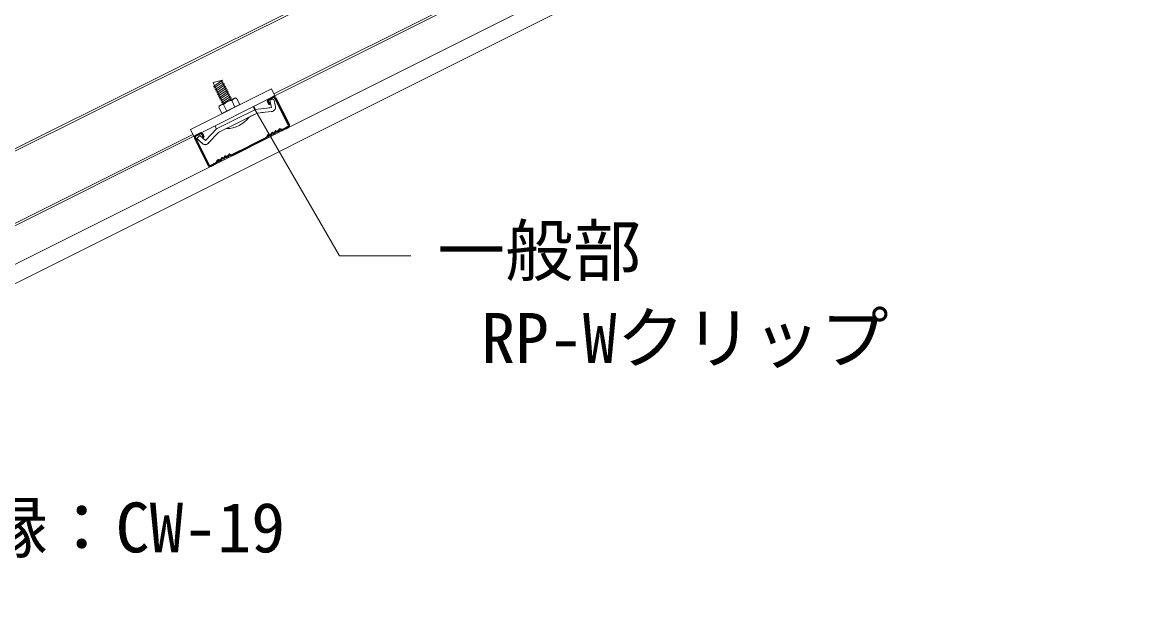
# Model space of a CAD drawing. Units: millimetres, scale not verified. Extents: x -2895 to 2955, y -2104 to 2057.
# Drawn here: x 644 to 1255, y -1660 to -1331 of the extents above; entities that cross this region are included whole.
import ezdxf
from ezdxf.enums import TextEntityAlignment as Align

# ---------------------------------------------------------------- set-up
doc = ezdxf.new("R2010")
doc.units = ezdxf.units.MM
doc.header["$LTSCALE"] = 15
for name, color, linetype, lineweight in [('3-2_野縁受け', 3, 'Continuous', 18), ('3-3_野縁', 2, 'Continuous', 25), ('3-6_文字', 7, 'Continuous', 18), ('3-8_パネル', 7, 'Continuous', 18), ('3-A_クリップ', 7, 'Continuous', 18)]:
    doc.layers.add(name, color=color, linetype=linetype, lineweight=lineweight)
doc.styles.add('ＭＳ ゴシック', font='')
doc.styles.get('ＭＳ ゴシック').set_extended_font_data('MS Gothic')

msp = doc.modelspace()

# ---------------------------------------------------------------- linework, layer by layer
at = {"layer": '3-2_野縁受け'}
for p, q in [((524.47, -1459.02), (1397.63, -1022.44)), ((525, -1460.1), (1398.17, -1023.51)), ((783.21, -1370.8), (1008.06, -1258.37)), ((783.75, -1371.87), (1008.6, -1259.44)), ((540.92, -1491.94), (738.51, -1393.15)), ((541.46, -1493.01), (739.05, -1394.22))]:
    msp.add_line(p, q, dxfattribs=at)
at = {"layer": '3-3_野縁'}
for p, q in [((780.17, -1373.66), (782.85, -1372.32)), ((780.39, -1374.11), (783.07, -1372.77)), ((791.34, -1388.17), (783.74, -1372.99)), ((784.19, -1372.77), (791.77, -1387.93)), ((780.61, -1376.79), (779.72, -1375)), ((781.06, -1376.57), (780.17, -1374.78)), ((781.06, -1376.57), (780.61, -1376.79)), ((786.43, -1390.65), (787.38, -1390.97)), ((786.43, -1390.65), (787.38, -1390.97)), ((786.59, -1390.18), (787.53, -1390.5)), ((787.53, -1390.5), (786.59, -1390.18)), ((791.12, -1388.86), (787.92, -1390.47)), ((791.12, -1388.86), (787.92, -1390.47)), ((788.14, -1390.92), (791.35, -1389.31)), ((788.14, -1390.92), (791.35, -1389.31)), ((739.47, -1395.13), (747.05, -1410.29)), ((742.6, -1392.44), (739.92, -1393.79)), ((747.51, -1410.09), (739.92, -1394.9)), ((742.82, -1392.89), (740.14, -1394.23)), ((744.39, -1394.9), (743.49, -1393.11)), ((744.84, -1394.68), (743.94, -1392.89)), ((744.39, -1394.9), (744.84, -1394.68)), ((779.13, -1394.86), (769.66, -1399.6)), ((779.35, -1395.31), (769.88, -1400.05)), ((779.69, -1393.63), (779.38, -1394.57)), ((780.17, -1393.78), (779.85, -1394.73)), ((758.86, -1404.04), (759.81, -1404.36)), ((760.19, -1404.33), (769.66, -1399.6)), ((760.41, -1404.78), (769.88, -1400.05)), ((748.19, -1410.33), (751.4, -1408.73)), ((748.19, -1410.33), (751.4, -1408.73)), ((751.62, -1409.18), (748.41, -1410.78)), ((751.62, -1409.18), (748.41, -1410.78)), ((751.96, -1407.49), (751.65, -1408.44)), ((751.65, -1408.44), (751.96, -1407.49)), ((752.44, -1407.65), (752.12, -1408.6)), ((752.44, -1407.65), (752.12, -1408.6)), ((758.7, -1404.52), (759.65, -1404.83))]:
    msp.add_line(p, q, dxfattribs=at)
for centre, radius, start, end in [((780.61, -1374.55), 1, 116.56205, 206.56205), ((783.3, -1373.21), 1, 26.56205, 116.56205), ((783.3, -1373.21), 0.5, 26.56205, 116.56205), ((780.61, -1374.55), 0.5, 116.56205, 206.56205), ((782.96, -1391.55), 1.25, 243.43495, 349.69516), ((782.96, -1391.55), 0.75, 243.43495, 349.69516), ((784.19, -1391.77), 0.5, 72.96224, 169.69516), ((784.72, -1390.04), 1.81, 252.96224, 340.16788), ((784.72, -1390.04), 1.31, 252.96224, 340.16788), ((786.43, -1390.65), 0.5, 71.56505, 160.16788), ((787.69, -1390.02), 1, 251.56507, 296.56505), ((787.69, -1390.02), 1, 251.56505, 296.56505), ((787.69, -1390.02), 0.5, 251.56507, 296.56505), ((787.69, -1390.02), 0.5, 251.56505, 296.56505), ((790.9, -1388.42), 0.5, 296.56502, 29.08905), ((790.9, -1388.42), 0.5, 296.56505, 29.08905), ((790.9, -1388.42), 1, 296.56502, 29.08905), ((790.9, -1388.42), 1, 296.56505, 29.08905), ((740.36, -1394.68), 1, 116.56804, 206.56804), ((740.36, -1394.68), 0.5, 116.56804, 206.56804), ((743.05, -1393.34), 1, 26.56804, 116.56804), ((743.05, -1393.34), 0.5, 26.56804, 116.56804), ((778.9, -1394.42), 0.5, 296.56505, 341.56505), ((778.9, -1394.42), 1, 296.56505, 341.56505), ((780.17, -1393.78), 0.5, 72.96224, 161.56507), ((780.7, -1392.05), 1.81, 252.96224, 340.16788), ((780.7, -1392.05), 1.31, 252.96224, 340.16788), ((782.4, -1392.67), 0.5, 63.43495, 169.69516), ((782.4, -1392.67), 0.5, 63.43495, 160.16788), ((758.7, -1404.52), 0.5, 71.56504, 160.16786), ((747.97, -1409.88), 1, 204.04105, 296.56505), ((747.97, -1409.88), 1, 204.04105, 296.56505), ((747.97, -1409.88), 0.5, 204.04105, 296.56505), ((747.97, -1409.88), 0.5, 204.04105, 296.56505), ((751.17, -1408.28), 0.5, 296.56505, 341.56504), ((751.17, -1408.28), 0.5, 296.56504, 341.56504), ((751.17, -1408.28), 1, 296.56505, 341.56504), ((751.17, -1408.28), 1, 296.56505, 341.56505), ((752.44, -1407.65), 0.5, 72.96222, 161.56505), ((752.97, -1405.92), 1.81, 252.96222, 340.16786), ((752.97, -1405.92), 1.31, 252.96222, 340.16786), ((754.67, -1406.53), 0.5, 63.43494, 160.16786), ((755.23, -1405.41), 1.25, 243.43494, 349.69515), ((755.23, -1405.41), 0.75, 243.43494, 349.69515), ((756.46, -1405.64), 0.5, 72.96222, 169.69515), ((756.46, -1405.64), 0.5, 63.43494, 169.69515), ((756.99, -1403.9), 1.81, 252.96222, 340.16786), ((756.99, -1403.9), 1.31, 252.96222, 340.16786), ((759.96, -1403.89), 1, 251.56505, 296.56505), ((759.96, -1403.89), 0.5, 251.56505, 296.56505)]:
    msp.add_arc(centre, radius, start, end, dxfattribs=at)
at = {"layer": '3-6_文字'}
msp.add_lwpolyline([(772, -1378.11), (819.34, -1460.08), (858.79, -1460.08)], dxfattribs=at)
at = {"layer": '3-8_パネル'}
for p, q in [((267.5, -1651.24), (2614.47, -477.75)), ((271.75, -1659.73), (2618.72, -486.25))]:
    msp.add_line(p, q, dxfattribs=at)
at = {"layer": '3-A_クリップ'}
for p, q in [((755.47, -1376.19), (749.68, -1364.61)), ((755.31, -1364.14), (750.32, -1367.57)), ((750.32, -1367.57), (751.17, -1367.59)), ((755.76, -1365.03), (750.77, -1368.47)), ((756.21, -1365.92), (751.22, -1369.36)), ((756.65, -1366.82), (751.67, -1370.26)), ((759.5, -1374.18), (754.12, -1363.44)), ((755.31, -1364.14), (754.47, -1364.12)), ((755.76, -1365.03), (754.91, -1365.01)), ((756.21, -1365.92), (755.36, -1365.91)), ((756.65, -1366.82), (755.81, -1366.8)), ((737.14, -1390.39), (781.83, -1368.04)), ((739.06, -1394.24), (783.75, -1371.89)), ((750.77, -1368.47), (751.62, -1368.48)), ((751.22, -1369.36), (752.07, -1369.38)), ((751.67, -1370.26), (752.51, -1370.27)), ((757.1, -1367.71), (752.11, -1371.15)), ((752.11, -1371.15), (752.96, -1371.17)), ((757.55, -1368.61), (752.56, -1372.05)), ((752.56, -1372.05), (753.41, -1372.06)), ((758, -1369.5), (753.01, -1372.94)), ((753.01, -1372.94), (753.85, -1372.96)), ((758.44, -1370.4), (753.45, -1373.83)), ((753.46, -1377.2), (761.51, -1373.17)), ((758.89, -1371.29), (753.9, -1374.73)), ((759.78, -1373.08), (754.74, -1376.56)), ((757.1, -1367.71), (756.25, -1367.7)), ((757.55, -1368.61), (756.7, -1368.59)), ((758, -1369.5), (757.15, -1369.48)), ((758.44, -1370.4), (757.6, -1370.38)), ((758.89, -1371.29), (758.04, -1371.27)), ((759.34, -1372.19), (758.49, -1372.17)), ((759.78, -1373.08), (758.94, -1373.06)), ((761.23, -1373.41), (759.94, -1374.51)), ((761.23, -1373.41), (759.94, -1374.51)), ((761.87, -1373.17), (762.39, -1373.17)), ((761.87, -1373.17), (762.39, -1373.17)), ((762.85, -1373.62), (764.42, -1376.75)), ((781.83, -1368.04), (783.75, -1371.89)), ((753.24, -1377.49), (752.92, -1377.91)), ((753.24, -1377.49), (752.92, -1377.91)), ((753.01, -1378.54), (754.58, -1381.67)), ((753.45, -1373.83), (754.3, -1373.85)), ((753.82, -1377.12), (755.47, -1376.75)), ((753.82, -1377.12), (755.47, -1376.75)), ((753.9, -1374.73), (754.75, -1374.75)), ((754.58, -1381.67), (764.42, -1376.75)), ((755.47, -1376.75), (755.48, -1376.77)), ((755.48, -1376.77), (757.26, -1380.33)), ((759.65, -1374.54), (759.94, -1374.51)), ((759.65, -1374.54), (759.94, -1374.51)), ((759.94, -1374.51), (761.73, -1378.09)), ((772.99, -1379.38), (762.26, -1384.75)), ((772.99, -1379.38), (762.26, -1384.75)), ((772.99, -1379.38), (762.26, -1384.75)), ((772.16, -1377.69), (773, -1379.38)), ((772.99, -1379.38), (780.82, -1378.48)), ((780.51, -1378.52), (781.83, -1378.37)), ((780.99, -1374.25), (783.24, -1373.79)), ((781.83, -1378.37), (780.99, -1374.25)), ((784.06, -1377.8), (783.24, -1373.79)), ((751.54, -1390.11), (762.26, -1384.75)), ((769.55, -1383.67), (757.03, -1389.93)), ((763.29, -1386.8), (773.32, -1381.79)), ((763.29, -1386.8), (772, -1382.45)), ((763.29, -1386.8), (771.47, -1382.71)), ((771.78, -1382.56), (773.32, -1381.79)), ((772.22, -1382.34), (773.93, -1381.49)), ((777.36, -1381.09), (773.93, -1381.49)), ((782.07, -1380.55), (776.57, -1381.18)), ((737.14, -1390.39), (739.06, -1394.24)), ((751.54, -1390.11), (745.42, -1396.57)), ((750.69, -1388.42), (751.54, -1390.11)), ((753.26, -1391.82), (752.66, -1392.12)), ((763.29, -1386.8), (753.26, -1391.82)), ((742.37, -1393.69), (740.79, -1395.36)), ((742.37, -1393.69), (740.79, -1395.36)), ((743.76, -1398.17), (740.79, -1395.36)), ((743.33, -1397.76), (740.79, -1395.36)), ((745.42, -1396.57), (742.37, -1393.69)), ((745.42, -1396.57), (742.37, -1393.69)), ((747.03, -1398.07), (752.66, -1392.12))]:
    msp.add_line(p, q, dxfattribs=at)
for points in [[(754.87, -1363.24), (754.12, -1363.44), (749.68, -1364.61)], [(754.87, -1363.24), (749.88, -1366.68), (750.72, -1366.7)], [(759.34, -1372.19), (754.35, -1375.62), (755.2, -1375.64)]]:
    msp.add_lwpolyline(points, dxfattribs=at)
for centre, radius, start, end in [((761.88, -1374.17), 1, 90.29973, 130.42527), ((761.88, -1374.17), 1, 90.29973, 130.42527), ((761.96, -1374.07), 1, 26.56505, 116.56505), ((753.91, -1378.09), 1, 116.56505, 206.56505), ((754.04, -1378.09), 1, 102.50705, 143.1671), ((754.04, -1378.09), 1, 102.50705, 143.1671), ((760.39, -1381), 6.5, 96.58319, 139.18489), ((760.39, -1381), 6.5, 96.58319, 139.18489), ((781.81, -1378.26), 2.3, 271.56505, 11.56505), ((757.03, -1374.28), 15.65, 269.99999, 323.1301), ((745.34, -1396.5), 2.3, 226.56502, 326.56504)]:
    msp.add_arc(centre, radius, start, end, dxfattribs=at)

# ---------------------------------------------------------------- texts
at = {"layer": '3-6_文字', "style": 'ＭＳ ゴシック'}
for s, p in [('一般部', (873.32, -1479.23)), ('RP-Wクリップ', (897.54, -1527.38)), ('野縁：CW-19', (583.44, -1631.87))]:
    msp.add_text(s, height=27.49, dxfattribs=at).set_placement(p, align=Align.BOTTOM_LEFT)

doc.saveas('drawing.dxf')
